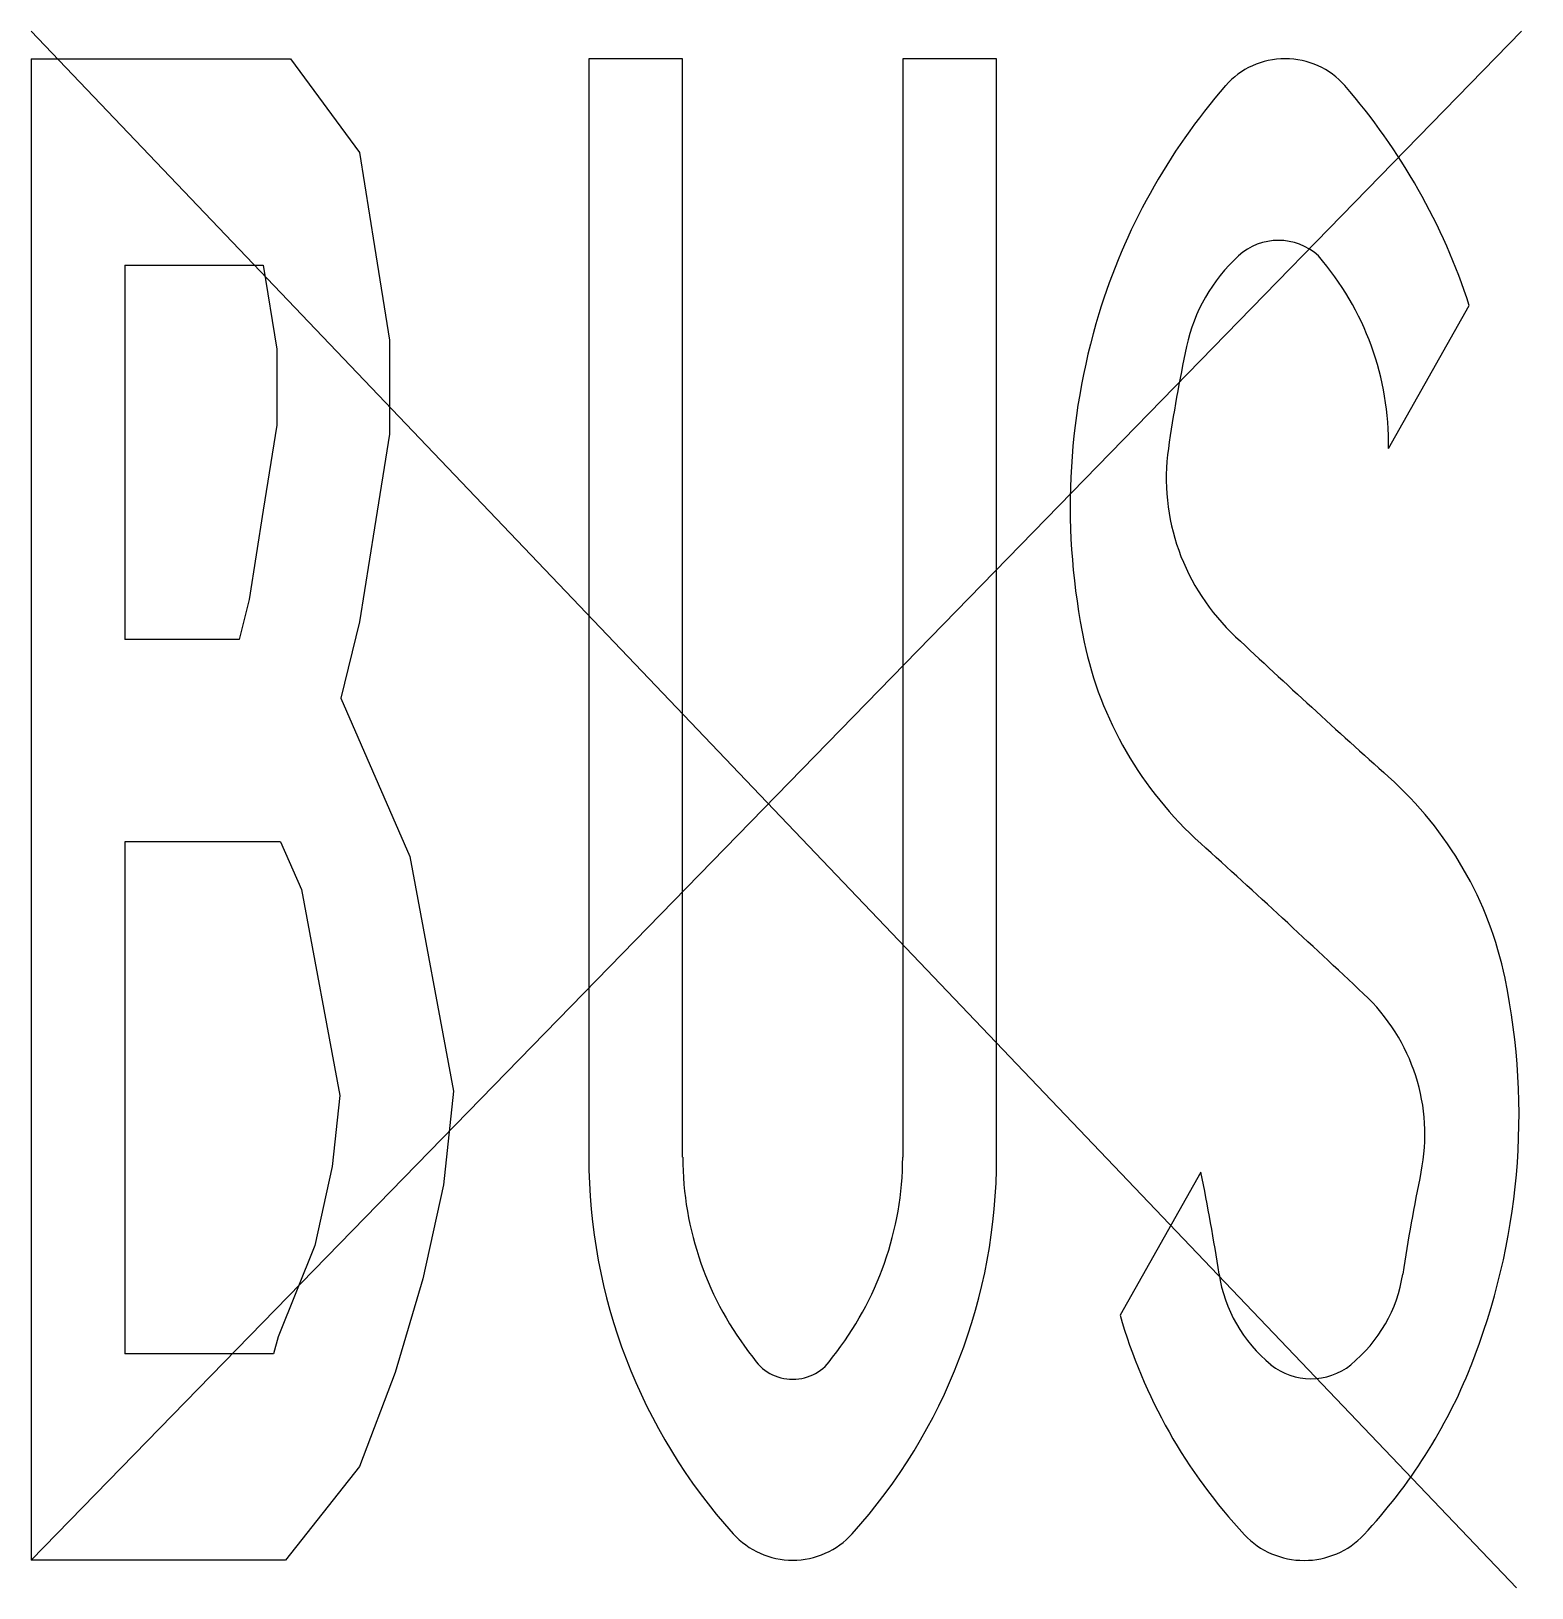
# Model space of a CAD drawing. Header units: metres. Extents: x -0.81 to 0.79, y -0.03 to 1.63.
import ezdxf

# ---------------------------------------------------------------- set-up
doc = ezdxf.new("R2010")
doc.units = ezdxf.units.M
doc.header["$LTSCALE"] = 0.2

msp = doc.modelspace()

# ---------------------------------------------------------------- linework, layer by layer
for p, q in [((-0.8114, 1.6294), (0.7713, -0.0294)), ((-0.8114, 0), (0.7766, 1.6294)), ((-0.1173, 1.6), (-0.2173, 1.6)), ((-0.2173, 1.6), (-0.2173, 0.4294)), ((-0.1173, 0.4294), (-0.1173, 1.6)), ((0.2173, 1.6), (0.1173, 1.6)), ((0.1173, 1.6), (0.1173, 0.4294)), ((0.2173, 0.4294), (0.2173, 1.6)), ((-0.5896, 0.9812), (-0.7114, 0.9812)), ((-0.5456, 0.7656), (-0.7114, 0.7656)), ((0.4348, 0.4137), (0.3488, 0.2613))]:
    msp.add_line(p, q)
for points in [[(-0.8114, 1.6), (-0.8114, 0)], [(-0.7114, 1.38), (-0.7114, 0.9812)], [(-0.7114, 0.7656), (-0.7114, 0.22)]]:
    msp.add_lwpolyline(points)
at = {"flags": 128}
for points in [[(-0.8114, 1.6), (-0.5351, 1.6), (-0.4614, 1.5), (-0.4457, 1.4), (-0.4297, 1.3), (-0.4297, 1.2), (-0.4457, 1.1), (-0.4614, 1), (-0.4814, 0.9188), (-0.4079, 0.75), (-0.3614, 0.5), (-0.372, 0.4), (-0.3941, 0.3), (-0.4236, 0.2), (-0.4614, 0.1), (-0.5402, 0), (-0.5402, 0), (-0.8114, 0)], [(-0.7114, 1.38), (-0.5641, 1.38)], [(-0.5641, 1.38), (-0.5497, 1.2904), (-0.5497, 1.2096), (-0.5643, 1.1188), (-0.5791, 1.0237), (-0.5896, 0.9812)], [(0.6348, 1.1848), (0.6348, 1.1848), (0.7208, 1.3372)], [(-0.5456, 0.7656), (-0.5234, 0.7146), (-0.4825, 0.4953), (-0.4906, 0.4194), (-0.5092, 0.3355), (-0.5481, 0.2382), (-0.553, 0.22)], [(-0.553, 0.22), (-0.7114, 0.22)]]:
    msp.add_lwpolyline(points, dxfattribs=at)
for centre, radius, start, end in [((0.3827, 0.4294), 0.6, 180, 221.9622), ((0.2266, 0.4305), 0.3438, 180.1772, 218.4986), ((-0.2266, 0.4305), 0.3438, 321.5014, 359.8228), ((-0.3827, 0.4294), 0.6, 318.0378, 0), ((0, 0.2428), 0.05, 211.7316, 328.2684), ((0, 0.0853), 0.0853, 221.9622, 318.0378)]:
    msp.add_arc(centre, radius, start, end)
for centre, major_axis, start_param, end_param in [((0.5247, 1.5203), (-0.0827, 0), 3.838654, 5.586124), ((0.9989, 1.1376), (0.7012, 0), 2.444531, 2.855911), ((0.0472, 1.1349), (0.7055, 0), 0.302007, 0.697061), ((0.5175, 1.3473), (0.0614, 0), 0.806176, 2.335417), ((0.6084, 1.256), (0.1927, 0), 2.335417, 2.938331), ((0.3108, 1.1905), (0.324, 0), -0.01823, 0.69325), ((1.0507, 1.123), (-0.7551, 0), -0.285682, 0.199986), ((2.1204, 0.9556), (1.7365, 0), 2.938331, 3.004251), ((0.6418, 1.1526), (-0.2438, 0), -0.137342, 0.799746), ((7.669, 8.123), (-10.3275, 0), 0.799746, 0.821514), ((0.7219, 1.0587), (0.4197, 0), 3.341579, 3.958951), ((0.3526, 0.5424), (0.4143, 0), 0.19583, 0.821514), ((-7.5421, -7.4328), (-11.6596, 0), 3.938362, 3.958951), ((-0.0024, 0.4745), (0.7762, 0), -0.366189, 0.19583), ((0.4566, 0.4542), (0.2169, 0), -0.195129, 0.79677), ((-1.8266, -0.0171), (-2.3052, 0), 3.287068, 3.336721), ((2.9308, -0.0171), (2.3052, 0), 2.946464, 2.996118), ((0.6153, 0.3277), (-0.1628, 0), 0.145475, 0.863963), ((0.4889, 0.3277), (0.1628, 0), -0.863963, -0.145475), ((0.9276, 0.4137), (-0.6, 0), 0.26669, 0.499534), ((0.5521, 0.2564), (-0.0655, 0), 0.863963, 2.27763), ((0.1622, 0.4137), (0.6, 0), -0.732378, -0.366189), ((0.9276, 0.4137), (-0.6, 0), 0.499534, 0.732378), ((0.5449, 0.082), (-0.0853, 0), 0.732378, 2.409214)]:
    msp.add_ellipse(centre, major_axis=major_axis, ratio=0.963855, start_param=start_param, end_param=end_param)

doc.saveas('drawing.dxf')
